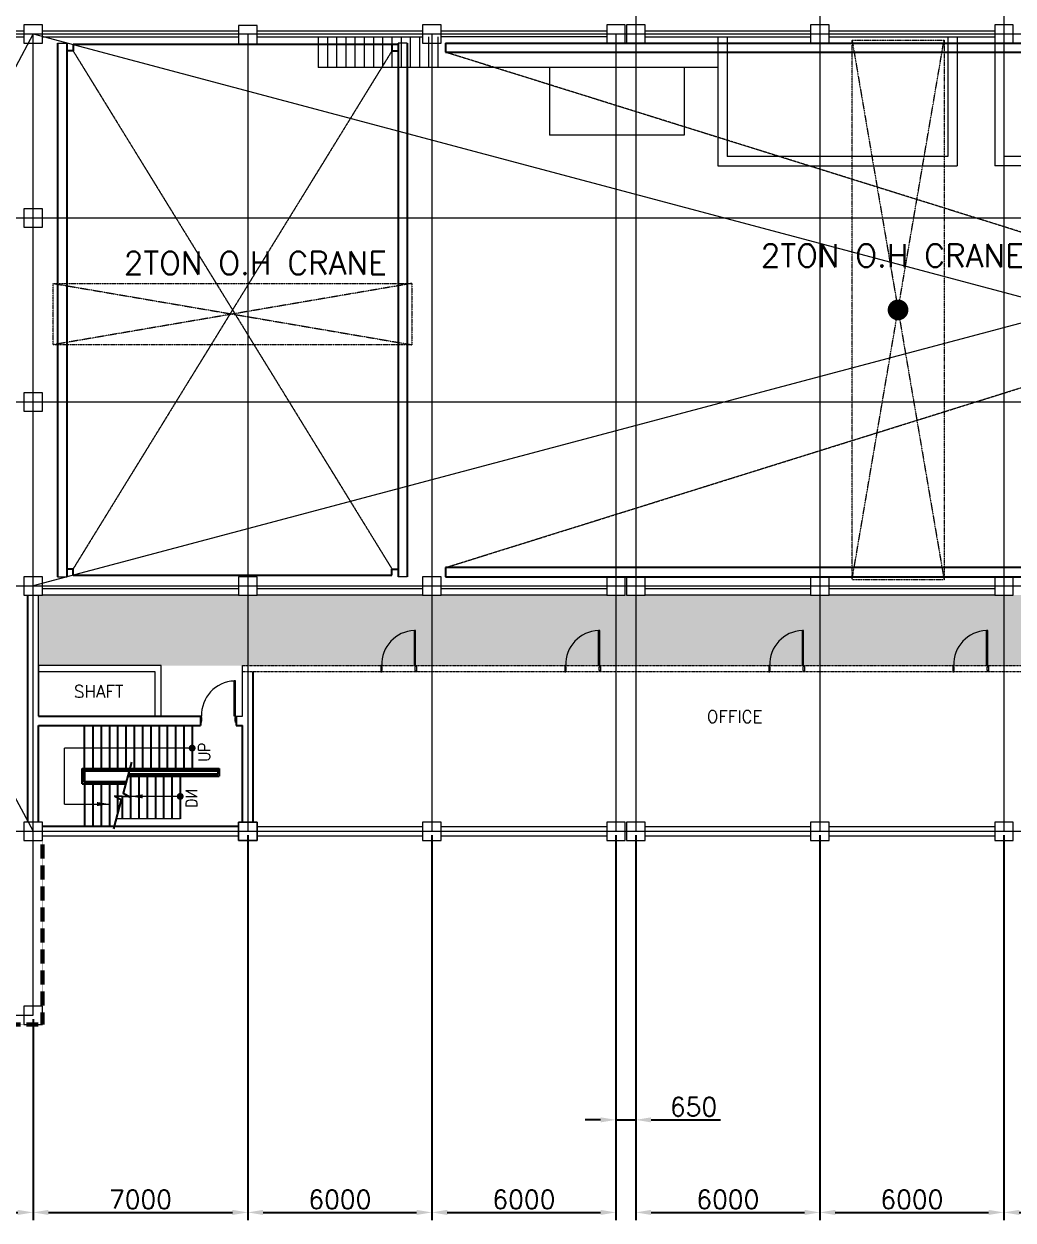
# Model space of a CAD drawing. Extents: x -59767 to 1106559, y -1290 to 1129522.
# Drawn here: x 42258 to 74508, y 542351 to 581354 of the extents above; entities that cross this region are included whole.
import ezdxf
from ezdxf.enums import TextEntityAlignment as Align

# ---------------------------------------------------------------- set-up
doc = ezdxf.new("R2010")
doc.units = 0
for name, pattern in [('CENTER', [2, 1.25, -0.25, 0.25, -0.25]), ('HIDDEN', [0.375, 0.25, -0.125]), ('PHANTOMX2', [5, 2.5, -0.5, 0.5, -0.5, 0.5, -0.5])]:
    doc.linetypes.add(name, pattern=pattern)
doc.layers.get('0').update_dxf_attribs({"linetype": 'CONTINUOUS', "lineweight": 9})
doc.layers.get('Defpoints').update_dxf_attribs({"linetype": 'CONTINUOUS', "lineweight": 9})
for name, color, linetype in [('1', 2, 'CONTINUOUS'), ('CY', 4, 'CONTINUOUS'), ('조형물', 11, 'CONTINUOUS')]:
    doc.layers.add(name, color=color, linetype=linetype)
for name, color, linetype, lineweight in [('CENTER', 1, 'CENTER', 9), ('COLUMN', 2, 'CONTINUOUS', 9), ('DOOR', 4, 'CONTINUOUS', 9), ('DRY WALL', 254, 'HIDDEN', 9), ('TEXT', 3, 'CONTINUOUS', 9), ('WALL', 7, 'CONTINUOUS', 9), ('WALL_200', 3, 'CONTINUOUS', 9), ('WALL_300', 7, 'CONTINUOUS', 9), ('중간선', 5, 'CONTINUOUS', 9), ('중심선', 1, 'CENTER', 9), ('치수선', 6, 'CONTINUOUS', 9)]:
    doc.layers.add(name, color=color, linetype=linetype, lineweight=lineweight)
doc.styles.add('ROMANS', font='romans.shx', dxfattribs={"bigfont": 'whgtxt.shx'})
doc.styles.get("Standard").update_dxf_attribs({"font": 'romans.shx', "bigfont": 'whtgtxt.shx'})
doc.dimstyles.new('ISO-25', dxfattribs={"dimscale": 200, "dimtxt": 3, "dimasz": 2.5, "dimexe": 1.25, "dimexo": 0.625, "dimtad": 1, "dimdec": 0, "dimdsep": 46, "dimtxsty": 'Standard', "dimcen": 2.5, "dimadec": 0, "dimazin": 0, "dimtp": 0.1, "dimtm": 0.1, "dimtfac": 0.6, "dimtdec": 0, "dimtmove": 0, "dimatfit": 3, "dimfxl": 1, "dimtvp": 1, "dimtolj": 1, "dimarcsym": 0})

# ---------------------------------------------------------------- blocks, each defined once
blk = doc.blocks.new('column600')
at = {"layer": 'COLUMN', "linetype": 'Continuous'}
blk.add_lwpolyline([(-300, -300), (300, -300), (300, 300), (-300, 300)], close=True, dxfattribs=at)
blk = doc.blocks.new('*D149')
at = {"layer": 'Defpoints', "color": 0}
for p in [(35558, 554729), (42558, 549029), (42558, 542601)]:
    blk.add_point(p, dxfattribs=at)
at = {"layer": '치수선', "color": 0, "lineweight": -2}
for p, q in [((35558, 554604), (35558, 542351)), ((42558, 548904), (42558, 542351)), ((36058, 542601), (42058, 542601))]:
    blk.add_line(p, q, dxfattribs=at)
at = {"layer": '치수선', "color": 0}
for points in [[(36058, 542684), (36058, 542518), (35558, 542601)], [(42058, 542518), (42058, 542684), (42558, 542601)]]:
    blk.add_solid(points, dxfattribs=at)
at = {"layer": '치수선', "color": 0, "insert": (39058, 543026), "char_height": 600, "attachment_point": 5}
blk.add_mtext('\\A1;7000', dxfattribs=at)
blk = doc.blocks.new('*D150')
at = {"layer": 'Defpoints', "color": 0}
for p in [(49558, 555029), (42558, 549029), (49558, 542601)]:
    blk.add_point(p, dxfattribs=at)
at = {"layer": '치수선', "color": 0, "lineweight": -2}
for p, q in [((49558, 554904), (49558, 542351)), ((42558, 548904), (42558, 542351)), ((43058, 542601), (49058, 542601))]:
    blk.add_line(p, q, dxfattribs=at)
at = {"layer": '치수선', "color": 0}
for points in [[(43058, 542684), (43058, 542518), (42558, 542601)], [(49058, 542518), (49058, 542684), (49558, 542601)]]:
    blk.add_solid(points, dxfattribs=at)
at = {"layer": '치수선', "color": 0, "insert": (46058, 543026), "char_height": 600, "attachment_point": 5}
blk.add_mtext('\\A1;7000', dxfattribs=at)
blk = doc.blocks.new('*D151')
at = {"layer": 'Defpoints', "color": 0}
for p in [(49558, 555029), (55558, 555029), (55558, 542601)]:
    blk.add_point(p, dxfattribs=at)
at = {"layer": '치수선', "color": 0, "lineweight": -2}
for p, q in [((49558, 554904), (49558, 542351)), ((55558, 554904), (55558, 542351)), ((50058, 542601), (55058, 542601))]:
    blk.add_line(p, q, dxfattribs=at)
at = {"layer": '치수선', "color": 0}
for points in [[(50058, 542684), (50058, 542518), (49558, 542601)], [(55058, 542518), (55058, 542684), (55558, 542601)]]:
    blk.add_solid(points, dxfattribs=at)
at = {"layer": '치수선', "color": 0, "insert": (52558, 543026), "char_height": 600, "attachment_point": 5}
blk.add_mtext('\\A1;6000', dxfattribs=at)
blk = doc.blocks.new('*D152')
at = {"layer": 'Defpoints', "color": 0}
for p in [(55558, 555029), (61558, 555029), (61558, 542601)]:
    blk.add_point(p, dxfattribs=at)
at = {"layer": '치수선', "color": 0, "lineweight": -2}
for p, q in [((55558, 554904), (55558, 542351)), ((61558, 554904), (61558, 542351)), ((56058, 542601), (61058, 542601))]:
    blk.add_line(p, q, dxfattribs=at)
at = {"layer": '치수선', "color": 0}
for points in [[(56058, 542684), (56058, 542518), (55558, 542601)], [(61058, 542518), (61058, 542684), (61558, 542601)]]:
    blk.add_solid(points, dxfattribs=at)
at = {"layer": '치수선', "color": 0, "insert": (58558, 543026), "char_height": 600, "attachment_point": 5}
blk.add_mtext('\\A1;6000', dxfattribs=at)
blk = doc.blocks.new('*D153')
at = {"layer": 'Defpoints', "color": 0}
for p in [(62208, 555029), (68208, 555029), (68208, 542601)]:
    blk.add_point(p, dxfattribs=at)
at = {"layer": '치수선', "color": 0, "lineweight": -2}
for p, q in [((62208, 554904), (62208, 542351)), ((68208, 554904), (68208, 542351)), ((62708, 542601), (67708, 542601))]:
    blk.add_line(p, q, dxfattribs=at)
at = {"layer": '치수선', "color": 0}
for points in [[(62708, 542684), (62708, 542518), (62208, 542601)], [(67708, 542518), (67708, 542684), (68208, 542601)]]:
    blk.add_solid(points, dxfattribs=at)
at = {"layer": '치수선', "color": 0, "insert": (65208, 543026), "char_height": 600, "attachment_point": 5}
blk.add_mtext('\\A1;6000', dxfattribs=at)
blk = doc.blocks.new('*D154')
at = {"layer": 'Defpoints', "color": 0}
for p in [(68208, 555029), (74208, 555029), (74208, 542601)]:
    blk.add_point(p, dxfattribs=at)
at = {"layer": '치수선', "color": 0, "lineweight": -2}
for p, q in [((68208, 554904), (68208, 542351)), ((74208, 554904), (74208, 542351)), ((68708, 542601), (73708, 542601))]:
    blk.add_line(p, q, dxfattribs=at)
at = {"layer": '치수선', "color": 0}
for points in [[(68708, 542684), (68708, 542518), (68208, 542601)], [(73708, 542518), (73708, 542684), (74208, 542601)]]:
    blk.add_solid(points, dxfattribs=at)
at = {"layer": '치수선', "color": 0, "insert": (71208, 543026), "char_height": 600, "attachment_point": 5}
blk.add_mtext('\\A1;6000', dxfattribs=at)
blk = doc.blocks.new('*D155')
at = {"layer": 'Defpoints', "color": 0}
for p in [(74208, 555029), (80208, 555029), (80208, 542601)]:
    blk.add_point(p, dxfattribs=at)
at = {"layer": '치수선', "color": 0, "lineweight": -2}
for p, q in [((74208, 554904), (74208, 542351)), ((80208, 554904), (80208, 542351)), ((74708, 542601), (79708, 542601))]:
    blk.add_line(p, q, dxfattribs=at)
at = {"layer": '치수선', "color": 0}
for points in [[(74708, 542684), (74708, 542518), (74208, 542601)], [(79708, 542518), (79708, 542684), (80208, 542601)]]:
    blk.add_solid(points, dxfattribs=at)
at = {"layer": '치수선', "color": 0, "insert": (77208, 543026), "char_height": 600, "attachment_point": 5}
blk.add_mtext('\\A1;6000', dxfattribs=at)
blk = doc.blocks.new('*D160')
at = {"layer": 'Defpoints', "color": 0}
for p in [(61558, 555029), (62208, 555029), (62208, 545618)]:
    blk.add_point(p, dxfattribs=at)
at = {"layer": '치수선', "color": 0, "lineweight": -2}
for p, q in [((61558, 554904), (61558, 545368)), ((62208, 554904), (62208, 545368)), ((61058, 545618), (60558, 545618)), ((61558, 545618), (62208, 545618)), ((62708, 545618), (64970, 545618))]:
    blk.add_line(p, q, dxfattribs=at)
at = {"layer": '치수선', "color": 0}
for points in [[(61058, 545535), (61058, 545701), (61558, 545618)], [(62708, 545701), (62708, 545535), (62208, 545618)]]:
    blk.add_solid(points, dxfattribs=at)
at = {"layer": '치수선', "color": 0, "insert": (64089, 546043), "char_height": 600, "attachment_point": 5}
blk.add_mtext('\\A1;650', dxfattribs=at)
blk = doc.blocks.new('ARR')
blk.add_solid([(3, -0.5), (3, 0.5), (0, 0)])
blk = doc.blocks.new('CRANE')
at = {"color": 4, "linetype": 'PHANTOMX2'}
for p, q in [((69258, 563229, -1), (72258, 580829)), ((69258, 580829), (72258, 563229)), ((43208, 572893), (54908, 570893)), ((54908, 572893, -1), (43208, 570893))]:
    blk.add_line(p, q, dxfattribs=at)
for points in [[(69258, 580829), (72258, 580829), (72258, 563229), (69258, 563229)], [(54908, 572893), (54908, 570893), (43208, 570893), (43208, 572893)]]:
    blk.add_lwpolyline(points, close=True, dxfattribs=at)
at = {"const_width": 338}
blk.add_lwpolyline([(70758, 571860, -1), (70758, 572198, -1)], format="xyb", close=True, dxfattribs=at)
at = {"layer": 'CENTER', "linetype": 'CENTER'}
for p, q in [((43858, 580479), (54258, 563579, -3)), ((54258, 580479), (43858, 563579)), ((56008, 563629), (109758, 580429, -3)), ((109758, 563629), (56008, 580429))]:
    blk.add_line(p, q, dxfattribs=at)
at = {"layer": 'CY'}
for p, q in [((43358, 580729), (43358, 563329)), ((43658, 580729), (43658, 563329)), ((54458, 580679), (43858, 580679)), ((54458, 580729), (54458, 563329)), ((54758, 580729), (54758, 563329)), ((56008, 580729), (109758, 580729)), ((56008, 580729), (56008, 580429)), ((56008, 580429), (109758, 580429)), ((56008, 563629), (56008, 563329)), ((43858, 563379), (54258, 563379))]:
    blk.add_line(p, q, dxfattribs=at)
blk.add_lwpolyline([(56008, 563329), (109758, 563329), (109758, 563629), (56008, 563629)], dxfattribs=at)
at = {"layer": 'DOOR', "color": 4}
for p, q in [((43358, 580729), (43658, 580729)), ((54758, 580729), (54458, 580729))]:
    blk.add_line(p, q, dxfattribs=at)
at = {"layer": 'DOOR'}
for p, q in [((43358, 563329), (43658, 563329)), ((54758, 563329), (54458, 563329))]:
    blk.add_line(p, q, dxfattribs=at)
at = {"layer": '조형물', "color": 0, "ltscale": 0.5}
for p, q in [((43858, 580479), (43658, 580479)), ((43858, 580679), (43858, 580479)), ((54258, 580679), (54258, 580479)), ((54258, 580479), (54458, 580479)), ((43858, 563579), (43658, 563579)), ((43858, 563379), (43858, 563579)), ((54258, 563379), (54258, 563579)), ((54258, 563579), (54458, 563579))]:
    blk.add_line(p, q, dxfattribs=at)
at = {"layer": 'TEXT', "color": 7}
for p in [(70571, 573426), (49803, 573181)]:
    blk.add_text('2TON O.H CRANE', height=750, dxfattribs=at).set_placement(p, align=Align.CENTER)

msp = doc.modelspace()

# ---------------------------------------------------------------- hatches: boundary and pattern name
at = {"layer": '중간선', "transparency": 33554585}
h = msp.add_hatch(dxfattribs=at)
h.set_pattern_fill('DOTS', color=6, scale=100)
h.paths.add_polyline_path([(42733.2, 562729.1), (42733.2, 560429.1), (110308.2, 560429.1), (110308.2, 562729.1)])

# ---------------------------------------------------------------- linework, layer by layer
at = {"layer": '1', "linetype": 'Continuous'}
for p, q in [((42383.2, 555327.7), (42383.2, 562729.1)), ((49733.2, 555328.8), (49733.2, 560229.1, -3.5)), ((42733.2, 558779.1), (48047.7, 558779.1)), ((48019.7, 558779.1), (48019.7, 558479.1, -3)), ((49182.7, 558779.1), (49182.7, 558479.1, -3)), ((42733.2, 555329.1), (42733.2, 558479.1)), ((42733.2, 558479.1), (48019.7, 558479.1)), ((49183.2, 558479.1), (49383.2, 558479.1)), ((49383.2, 555328.8), (49383.2, 558479.1)), ((49258.2, 555179.1), (42858.2, 555179.1))]:
    msp.add_line(p, q, dxfattribs=at)
at = {"layer": '1'}
for p, q in [((44233.2, 557004.1), (44233.2, 558479.1)), ((44503.2, 558479.1), (44503.2, 557004.1)), ((44773.2, 558479.1), (44773.2, 557004.1)), ((45043.2, 558479.1), (45043.2, 557004.1)), ((45313.2, 558479.1), (45313.2, 557004.1)), ((45583.2, 558479.1), (45583.2, 557004.1)), ((45853.2, 558479.1), (45853.2, 557004.1)), ((46123.2, 558479.1), (46123.2, 557004.1)), ((46393.2, 558479.1), (46393.2, 557004.1)), ((46663.2, 558479.1), (46663.2, 557004.1)), ((46933.2, 558479.1), (46933.2, 557004.1)), ((47203.2, 558479.1), (47203.2, 557004.1)), ((47473.2, 558479.1), (47473.2, 557004.1)), ((47743.2, 558479.1), (47743.2, 557004.1)), ((44158.2, 556579.1), (44158.2, 557079.1)), ((44158.2, 557079.1), (48628.2, 557079.1)), ((44208.2, 556629.1), (44208.2, 557029.1)), ((44208.2, 557029.1), (48578.2, 557029.1)), ((44233.2, 557004.1), (48553.2, 557004.1)), ((44233.2, 557004.1), (44233.2, 555179.1)), ((48578.2, 557029.1), (48578.2, 556879.1)), ((48628.2, 557079.1), (48628.2, 556829.1)), ((44158.2, 556579.1), (45579.3, 556579.1)), ((44208.2, 556629.1), (45592.7, 556629.1)), ((44233.2, 556654.1), (45599.4, 556654.1)), ((44503.2, 556654.1), (44503.2, 555179.1)), ((44773.2, 556654.1), (44773.2, 555179.1)), ((45043.2, 556654.1), (45043.2, 555179.1)), ((45313.2, 556654.1), (45313.2, 555627.5)), ((45646.3, 556829.1), (48628.2, 556829.1)), ((45659.7, 556879.1), (48578.2, 556879.1)), ((45666.4, 556904.1), (48553.2, 556904.1)), ((45733.2, 556904.1), (45733.2, 555429.1)), ((46003.2, 556904.1), (46003.2, 555429.1)), ((46273.2, 556904.1), (46273.2, 555429.1)), ((46543.2, 556904.1), (46543.2, 555429.1)), ((46813.2, 556904.1), (46813.2, 555429.1)), ((47083.2, 556904.1), (47083.2, 555429.1)), ((47353.2, 556904.1), (47353.2, 555429.1)), ((45463.2, 556166.6), (45463.2, 555429.1))]:
    msp.add_line(p, q, dxfattribs=at)
msp.add_lwpolyline([(45767.9, 557283.1), (45495.6, 556266.8), (45703.4, 556156.5), (45463.2, 556166.6), (45222.9, 556176.7), (45430.8, 556066.3), (45174.6, 555110.4)], dxfattribs=at)
at = {"layer": 'DRY WALL', "linetype": 'HIDDEN', "lineweight": 9, "ltscale": 0.5}
msp.add_lwpolyline([(49383.2, 560429.1), (82853.8, 560429.1), (82853.8, 560229.1), (49383.2, 560229.1)], close=True, dxfattribs=at)
at = {"layer": 'WALL', "color": 0, "lineweight": 9}
for p, q in [((51852.2, 580929.1), (51852.2, 579929.1)), ((52152.2, 580929.1), (52152.2, 579929.1)), ((52452.2, 580929.1), (52452.2, 579929.1)), ((52752.2, 580929.1), (52752.2, 579929.1)), ((53052.2, 580929.1), (53052.2, 579929.1)), ((53352.2, 580929.1), (53352.2, 579929.1)), ((53652.2, 580929.1), (53652.2, 579929.1)), ((53952.2, 580929.1), (53952.2, 579929.1)), ((54252.2, 580929.1), (54252.2, 579929.1)), ((54552.2, 580929.1), (54552.2, 579929.1)), ((54852.2, 580929.1), (54852.2, 579929.1)), ((55152.2, 580929.1), (55152.2, 579929.1)), ((55452.2, 580929.1), (55452.2, 579929.1)), ((55752.2, 580929.1), (55752.2, 579929.1)), ((63183.2, 581129.1), (63732.7, 581129.1)), ((63183.2, 580929.1), (67908.2, 580929.1)), ((63732.7, 581129.1), (67908.2, 581129.1)), ((68508.2, 581129.1), (73908.2, 581129.1)), ((68508.2, 580929.1), (73908.2, 580929.1)), ((64883.3, 579929.1), (51852.2, 579929.1))]:
    msp.add_line(p, q, dxfattribs=at)
at = {"layer": 'WALL'}
for p, q in [((59389.7, 579929.1), (59389.7, 577729.1)), ((63789.7, 579929.1), (63789.7, 577729.1)), ((63789.7, 577729.1), (59389.7, 577729.1))]:
    msp.add_line(p, q, dxfattribs=at)
at = {"layer": 'WALL', "color": 0}
for p, q in [((54990.2, 560429.1), (54990.2, 561579.1)), ((55030.2, 561579.1), (54990.2, 561579.1)), ((55030.2, 560429.1), (55030.2, 561579.1)), ((60990.2, 560429.1), (60990.2, 561579.1)), ((61030.2, 561579.1), (60990.2, 561579.1)), ((61030.2, 560429.1), (61030.2, 561579.1)), ((67640.1, 560429.1), (67640.1, 561579.1)), ((67680.1, 561579.1), (67640.1, 561579.1)), ((67680.1, 560429.1), (67680.1, 561579.1)), ((73640.1, 560429.1), (73640.1, 561579.1)), ((73680.1, 561579.1), (73640.1, 561579.1)), ((73680.1, 560429.1), (73680.1, 561579.1)), ((53895.2, 560409.1), (53895.2, 560249.1)), ((55030.2, 560429.1), (54990.2, 560429.1)), ((55058.2, 560409.1), (55058.2, 560249.1)), ((59895.2, 560409.1), (59895.2, 560249.1)), ((61030.2, 560429.1), (60990.2, 560429.1)), ((61058.2, 560409.1), (61058.2, 560249.1)), ((66545.1, 560409.1), (66545.1, 560249.1)), ((67680.1, 560429.1), (67640.1, 560429.1)), ((67708.1, 560409.1), (67708.1, 560249.1)), ((72545.1, 560409.1), (72545.1, 560249.1)), ((73680.1, 560429.1), (73640.1, 560429.1)), ((73708.1, 560409.1), (73708.1, 560249.1)), ((49114.7, 558779.1), (49114.7, 559929.1)), ((49154.7, 559929.1), (49114.7, 559929.1)), ((49154.7, 558779.1), (49154.7, 559929.1)), ((48019.7, 558759.1), (48019.7, 558599.1)), ((49154.7, 558779.1), (49114.7, 558779.1)), ((49182.7, 558759.1), (49182.7, 558599.1))]:
    msp.add_line(p, q, dxfattribs=at)
at = {"layer": 'WALL', "color": 0, "ltscale": 0.5}
for p, q in [((43583.2, 555916.6), (43583.2, 557741.6)), ((47743.2, 557741.6, -1), (43583.2, 557741.6)), ((43583.2, 555916.6), (45043.2, 555916.6)), ((47353.2, 556166.6), (45733.2, 556166.6)), ((47353.2, 555429.1), (45260, 555429.1))]:
    msp.add_line(p, q, dxfattribs=at)
at = {"layer": 'WALL', "color": 0, "linetype": 'HIDDEN', "lineweight": 60}
for p, q in [((42859.2, 554729.1), (42859.2, 548729.1)), ((42859.2, 548729.1), (28259.2, 548729.1))]:
    msp.add_line(p, q, dxfattribs=at)
at = {"layer": 'WALL', "color": 0}
for points in [[(53895.2, 560429.1), (53895.2, 560229.1), (53923.2, 560229.1), (53923.2, 560269.1), (53935.2, 560269.1), (53935.2, 560389.1), (53923.2, 560389.1), (53923.2, 560429.1)], [(55058.2, 560429.1), (55058.2, 560229.1), (55030.2, 560229.1), (55030.2, 560269.1), (55018.2, 560269.1), (55018.2, 560389.1), (55030.2, 560389.1), (55030.2, 560429.1)], [(59895.2, 560429.1), (59895.2, 560229.1), (59923.2, 560229.1), (59923.2, 560269.1), (59935.2, 560269.1), (59935.2, 560389.1), (59923.2, 560389.1), (59923.2, 560429.1)], [(61058.2, 560429.1), (61058.2, 560229.1), (61030.2, 560229.1), (61030.2, 560269.1), (61018.2, 560269.1), (61018.2, 560389.1), (61030.2, 560389.1), (61030.2, 560429.1)], [(66545.1, 560429.1), (66545.1, 560229.1), (66573.1, 560229.1), (66573.1, 560269.1), (66585.1, 560269.1), (66585.1, 560389.1), (66573.1, 560389.1), (66573.1, 560429.1)], [(67708.1, 560429.1), (67708.1, 560229.1), (67680.1, 560229.1), (67680.1, 560269.1), (67668.1, 560269.1), (67668.1, 560389.1), (67680.1, 560389.1), (67680.1, 560429.1)], [(72545.1, 560429.1), (72545.1, 560229.1), (72573.1, 560229.1), (72573.1, 560269.1), (72585.1, 560269.1), (72585.1, 560389.1), (72573.1, 560389.1), (72573.1, 560429.1)], [(73708.1, 560429.1), (73708.1, 560229.1), (73680.1, 560229.1), (73680.1, 560269.1), (73668.1, 560269.1), (73668.1, 560389.1), (73680.1, 560389.1), (73680.1, 560429.1)], [(48019.7, 558779.1), (48019.7, 558579.1), (48047.7, 558579.1), (48047.7, 558619.1), (48059.7, 558619.1), (48059.7, 558739.1), (48047.7, 558739.1), (48047.7, 558779.1)], [(49182.7, 558779.1), (49182.7, 558579.1), (49154.7, 558579.1), (49154.7, 558619.1), (49142.7, 558619.1), (49142.7, 558739.1), (49154.7, 558739.1), (49154.7, 558779.1)]]:
    msp.add_lwpolyline(points, close=True, dxfattribs=at)
at = {"layer": 'WALL', "const_width": 112.5}
for points in [[(47743.2, 557685.3, -1), (47743.2, 557797.8, -1)], [(47353.2, 556110.3, -1), (47353.2, 556222.8, -1)]]:
    msp.add_lwpolyline(points, format="xyb", close=True, dxfattribs=at)
at = {"layer": 'WALL', "color": 0}
for centre in [(55036.1, 560465.7), (61036.1, 560465.7), (67686.1, 560465.7), (73686.1, 560465.7), (49160.7, 558815.7)]:
    msp.add_arc(centre, 1113.6, 92.36526, 181.88666, dxfattribs=at)
at = {"layer": 'WALL_200', "ltscale": 0.5}
for p, q in [((35857.7, 581129.1), (42258.2, 581129.1)), ((35857.7, 580929.1), (42258.2, 580929.1)), ((42858.2, 581129.1), (49258.2, 581129.1)), ((42858.2, 580929.1), (49258.2, 580929.1)), ((49858.2, 581129.1), (55258.2, 581129.1)), ((49858.2, 580929.1), (55258.2, 580929.1)), ((55858.2, 581129.1), (61258.2, 581129.1)), ((61258.2, 580929.1), (55858.2, 580929.1)), ((62508.2, 581129.1), (67908.2, 581129.1)), ((62508.2, 580929.1), (67908.2, 580929.1)), ((64883.3, 580926.6), (64883.3, 576726.6)), ((65183.3, 580926.6), (65183.3, 577026.6)), ((68508.2, 581129.1), (73908.2, 581129.1)), ((68508.2, 580929.1), (73908.2, 580929.1)), ((72383.2, 580929.1), (72383.2, 577029.1)), ((72683.2, 580929.1), (72683.2, 576729.1)), ((73908.2, 580729.1), (73908.2, 576729.1)), ((74208.2, 580729.1), (74208.2, 577033.6)), ((72383.2, 577029.1), (65183.3, 577026.6)), ((81208.2, 577029.1), (74216.1, 577029.1)), ((64883.3, 576726.6), (72683.2, 576729.1)), ((81208.2, 576729.1), (73908.2, 576729.1)), ((49258.2, 562929.1), (42858.2, 562929.1)), ((55258.2, 562929.1), (49858.2, 562929.1)), ((61258.2, 562929.1), (55858.2, 562929.1)), ((67908.2, 562929.1), (62508.2, 562929.1)), ((67908.2, 562929.1), (62508.2, 562929.1)), ((73908.2, 562929.1), (68508.2, 562929.1)), ((49258.2, 562729.1), (42858.2, 562729.1)), ((55258.2, 562729.1), (49858.2, 562729.1)), ((61258.2, 562729.1), (55858.2, 562729.1)), ((67908.2, 562729.1), (62508.2, 562729.1)), ((73908.2, 562729.1), (68508.2, 562729.1)), ((42858.2, 555179.1), (49258.2, 555179.1)), ((49858.2, 555179.1), (55258.2, 555179.1)), ((55858.2, 555179.1), (61258.2, 555179.1)), ((62508.2, 555179.1), (67908.1, 555179.1)), ((68508.1, 555179.1), (73908.1, 555179.1)), ((42858.2, 554879.1), (49258.2, 554879.1)), ((49858.2, 554879.1), (55258.2, 554879.1)), ((55858.2, 554879.1), (61258.2, 554879.1)), ((62508.2, 554879.1), (67908.1, 554879.1)), ((68508.1, 554879.1), (73908.1, 554879.1))]:
    msp.add_line(p, q, dxfattribs=at)
at = {"layer": 'WALL_300', "lineweight": 9}
msp.add_line((74208.2, 580729.1), (73908.2, 580729.1), dxfattribs=at)
at = {"layer": '중간선'}
for p, q in [((42558.2, 581029.1), (28557.7, 555029.1)), ((28557.7, 581029.1), (42558.2, 555029.1)), ((42558.2, 581029.1), (110208.2, 563029.1)), ((110208.2, 581029.1), (42558.2, 563029.1))]:
    msp.add_line(p, q, dxfattribs=at)
at = {"layer": '중간선', "color": 2}
for p, q in [((42733.2, 558779.1), (42733.2, 562729.1)), ((49383.2, 558779.1), (49383.2, 560429.1)), ((49183.2, 558779.1), (49383.2, 558779.1))]:
    msp.add_line(p, q, dxfattribs=at)
for points in [[(46733.2, 560429.1), (42733.2, 560429.1), (42733.2, 558779.1), (46733.2, 558779.1)], [(46533.2, 560229.1), (42733.2, 560229.1), (42733.2, 558779.1), (46533.2, 558779.1)]]:
    msp.add_lwpolyline(points, close=True, dxfattribs=at)
at = {"layer": '중심선'}
for p, q in [((62208.2, 618526.4), (62208.2, 555029.1)), ((68208.2, 618526.4), (68208.2, 555029.1)), ((74208.2, 618526.4), (74208.2, 555029.1)), ((28557.7, 581029.1), (154858.2, 581029.1)), ((42558.2, 549029.1), (42558.2, 581029.1)), ((49558.2, 581029.1), (49558.2, 555029.1)), ((55558.2, 581029.1), (55558.2, 555029.1)), ((61558.2, 581029.1), (61558.2, 555029.1)), ((28557.7, 575029.1), (154858.2, 575029.1)), ((28557.7, 569029.1), (154858.2, 569029.1)), ((28557.7, 563029.1), (154858.2, 563029.1)), ((28557.7, 555029.1), (154858.2, 555029.1)), ((28557.7, 549029.1), (42558.2, 549029.1))]:
    msp.add_line(p, q, dxfattribs=at)

# ---------------------------------------------------------------- block references
at = {"layer": 'COLUMN', "linetype": 'Continuous'}
for p in [(42558.2, 581029.1), (49558.2, 581004.1), (49558.2, 581004.1), (55558.2, 581029.1), (61558.2, 581029.1), (62208.2, 581029.1), (68208.2, 581029.1), (74208.2, 581029.1), (42558.2, 575029.1), (42558.2, 569029.1), (42558.2, 563029.1), (49558.2, 563029.1), (55558.2, 563029.1), (61558.2, 563029.1), (62208.2, 563029.1), (68208.2, 563029.1), (74208.2, 563029.1), (42558.2, 555029.1), (49558.2, 555028.8), (55558.2, 555028.8), (61558.2, 555028.8), (62208.2, 555028.8), (68208.1, 555028.3), (74208.1, 555028.3), (42558.2, 549029.1)]:
    msp.add_blockref('column600', p, dxfattribs=at)
at = {"layer": 'COLUMN', "linetype": 'Continuous', "xscale": -1, "rotation": 270}
msp.add_blockref('column600', (49558.2, 555028.8), dxfattribs=at)
at = {"layer": 'WALL', "yscale": 133.333333333343, "rotation": 180}
for p, xscale, zscale in [((45733.2, 556166.6), -133.333333333343, 133.3333333333333), ((45043.2, 555916.6), 133.333333333343, 133.333333333343)]:
    msp.add_blockref('ARR', p, dxfattribs=dict(at, xscale=xscale, zscale=zscale))
at = {"layer": '중간선', "color": 2}
msp.add_blockref('CRANE', (0, 0), dxfattribs=at)

# ---------------------------------------------------------------- texts
at = {"color": 0, "ltscale": 0.5, "style": 'ROMANS', "width": 0.9}
msp.add_text('UP', height=375, rotation=90, dxfattribs=at).set_placement((48325.7, 557299.2))
at = {"color": 0, "ltscale": 0.5, "style": 'ROMANS', "text_generation_flag": 2, "width": 0.9}
msp.add_text('DN', height=375, rotation=270, dxfattribs=at).set_placement((47533.8, 555785))
at = {"layer": 'TEXT', "lineweight": 9}
msp.add_text('SHAFT', height=400, dxfattribs=at).set_placement((43886.9, 559387.9))
msp.add_text('OFFICE', height=400, dxfattribs=at).set_placement((64522.6, 558447.5), align=Align.BOTTOM_LEFT)

# ---------------------------------------------------------------- dimensions: what is measured, and where the dimension line sits
at = {"layer": '치수선'}
for base, p1, p2, picture, middle in [((49558.2, 542600.9), (42558.2, 549029.1), (49558.2, 555029.1), '*D150', (46058.2, 543025.9)), ((55558.2, 542600.9), (49558.2, 555029.1), (55558.2, 555029.1), '*D151', (52558.2, 543025.9)), ((61558.2, 542600.9), (55558.2, 555029.1), (61558.2, 555029.1), '*D152', (58558.2, 543025.9)), ((62208.2, 545618), (61558.2, 555029.1), (62208.2, 555029.1), '*D160', (64089.2, 546043)), ((68208.2, 542600.9), (62208.2, 555029.1), (68208.2, 555029.1), '*D153', (65208.2, 543025.9)), ((74208.2, 542600.9), (68208.2, 555029.1), (74208.2, 555029.1), '*D154', (71208.2, 543025.9)), ((80208.2, 542600.9), (74208.2, 555029.1), (80208.2, 555029.1), '*D155', (77208.2, 543025.9)), ((42558.2, 542600.9), (35558.2, 554729.1), (42558.2, 549029.1), '*D149', (39058.2, 543025.9))]:
    dim = msp.add_linear_dim(base=base, p1=p1, p2=p2, dimstyle='ISO-25', dxfattribs=at)
    dim.commit()
    dim.dimension.update_dxf_attribs({"geometry": picture, "text_midpoint": middle})

doc.saveas('drawing.dxf')
